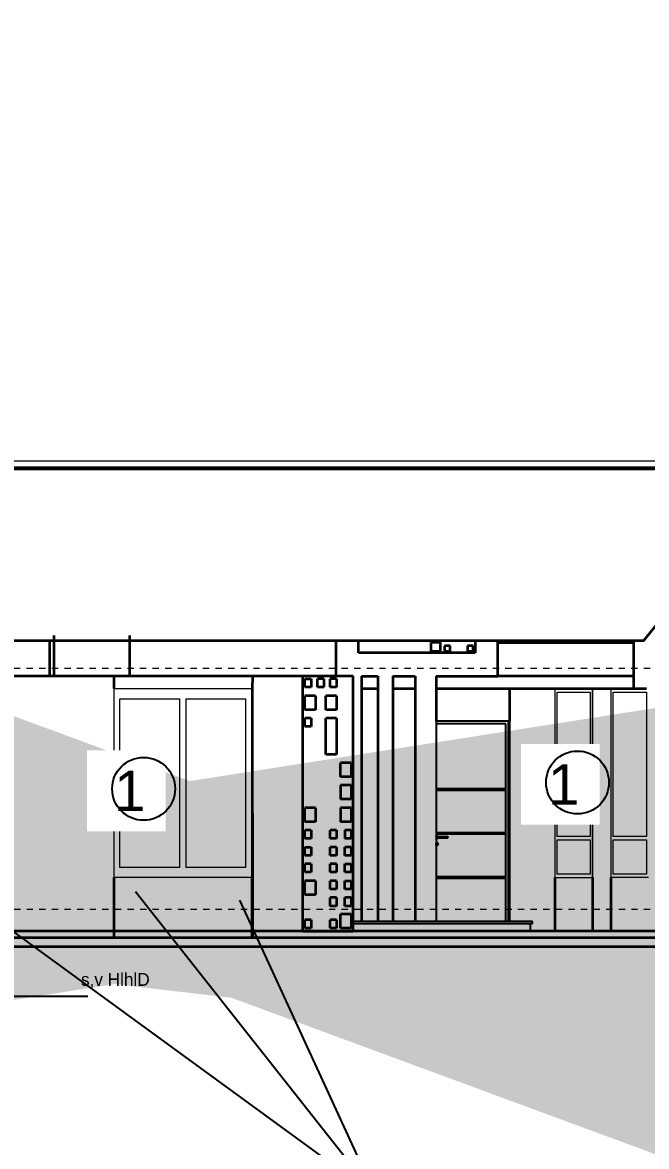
# Model space of a CAD drawing. Header units: metres. Extents: x -434 to 683, y -422 to -228.
# Drawn here: x -413.93 to -404.03, y -290.94 to -273.09 of the extents above; entities that cross this region are included whole.
import ezdxf
from ezdxf.xclip import XClip

# ---------------------------------------------------------------- set-up
doc = ezdxf.new("R2010")
doc.units = ezdxf.units.M
doc.header["$MEASUREMENT"] = 0
doc.header["$XCLIPFRAME"] = 2
for name, pattern in [('DASHDOT', [1, 0.5, -0.25, 0, -0.25]), ('DD', [0.2, 0.1, -0.1]), ('DOT', [0.25, 0, -0.25]), ('OVERHEAD 3', [0.0016, 0.001, -0.0006000000000000001])]:
    doc.linetypes.add(name, pattern=pattern)
for name, color, linetype, lineweight in [('A-TXT', 3, 'Continuous', 13), ('frame', 12, 'Continuous', 9), ('HACH', 8, 'Continuous', 5), ('S-STRS-MBND', 31, 'OVERHEAD 3', 5), ('walls', 7, 'Continuous', 35), ('Windows', 5, 'Continuous', 15)]:
    doc.layers.add(name, color=color, linetype=linetype, lineweight=lineweight)
for name, color, linetype in [('Boundry Wall', 14, 'Continuous'), ('door1', 20, 'Continuous'), ('LAWN', 82, 'Continuous'), ('LOGO', 7, 'Continuous'), ('Section Line', 4, 'Continuous'), ('Stairs', 3, 'Continuous'), ('TEXT', 4, 'Continuous'), ('Viod', 10, 'Continuous'), ('WALL', 7, 'Continuous')]:
    doc.layers.add(name, color=color, linetype=linetype)
doc.styles.add('arabic', font='xarb.shx')
doc.styles.add('style2', font='sosa.shx')
doc.styles.add('Swis721LtBt', font='swissl.ttf')
doc.dimstyles.new('DIM-IN', dxfattribs={"dimscale": 100, "dimtxt": 1.5, "dimasz": 0.5, "dimexe": 1, "dimexo": 1, "dimgap": 0.5, "dimtad": 1, "dimdec": 0, "dimzin": 0, "dimdsep": 46, "dimtxsty": 'style2', "dimblk1": 'ARCHTICK', "dimblk2": 'ARCHTICK', "dimsah": 1, "dimcen": 0.5, "dimdle": 1, "dimclrd": 62, "dimclre": 62, "dimclrt": 256, "dimadec": 0, "dimazin": 0, "dimtfac": 1, "dimtdec": 0, "dimtix": 1, "dimtofl": 0, "dimtmove": 2, "dimatfit": 3, "dimldrblk": 'ARCHTICK', "dimfxl": 1, "dimtolj": 1, "dimtzin": 0, "dimarcsym": 0})

# ---------------------------------------------------------------- blocks, each defined once
blk = doc.blocks.new('sd12')
at = {"layer": 'Section Line', "linetype": 'DASHDOT', "ltscale": 0.5, "const_width": 0.02304000000000001}
blk.add_lwpolyline([(-15.99011150796955, 0), (15.48351454972129, 0)], dxfattribs=at)
blk = doc.blocks.new('dsdfs')
at = {"layer": 'Boundry Wall'}
for p, q in [((48830.22561268832, 4999.168103490928), (48852.56661515136, 5003.297193135951)), ((48830.07511767451, 4998.936901627539), (48852.60296377941, 5003.100523928298))]:
    blk.add_line(p, q, dxfattribs=at)
at = {"layer": 'Viod', "linetype": 'DD'}
blk.add_lwpolyline([(48855.85994466494, 5016.112076140515), (48855.85995024545, 5016.112076138307), (48856.13782154249, 5010.233940467197), (48857.14170067215, 5005.995250047805), (48843.55296377962, 5003.459487713507), (48843.55296377961, 5008.712076138315), (48839.55296377961, 5008.71207613831), (48839.55296377961, 5004.512076138316), (48834.15296377962, 5004.512076138315), (48834.15296377962, 5005.712076138314), (48830.45624525999, 5005.712076138314), (48830.45624525999, 5016.110591366582), (48837.65296377943, 5016.11356091005), (48837.65296377943, 5013.912076138959), (48840.85296377943, 5013.912076138959), (48840.84982607139, 5016.115044872106), (48855.85585741005, 5016.109107404583)], dxfattribs=at)
at = {"layer": 'Section Line'}
blk.add_blockref('sd12', (48843.28671476289, 5011.102685829657), dxfattribs=at)
blk = doc.blocks.new('A$C7E5B4212')
at = {"layer": 'LOGO', "const_width": 0.05}
blk.add_lwpolyline([(0.8318951158554455, 0.8318949794874015), (41.13198511585972, 0.8318949794874015), (41.13198511585972, 29.38189497949031), (0.8318951158554455, 29.38189497949031)], close=True, dxfattribs=at)
blk = doc.blocks.new('vbnvbnvb')
at = {"layer": 'LOGO', "color": 240, "lineweight": -2}
blk.add_line((47.14227684537161, 28.0373975276342), (-5.1523870630283, 28.0373975276342), dxfattribs=at)
at = {"layer": 'LOGO', "xscale": 1.291447376312877, "yscale": 1.291447376312877, "zscale": 1.291447376312877}
blk.add_blockref('A$C7E5B4212', (-6.098074377769251, -10.02833061752159), dxfattribs=at)
blk = doc.blocks.new('_ArchTick')
at = {"color": 0, "linetype": 'ByBlock', "const_width": 0.15}
blk.add_lwpolyline([(-0.5, -0.5), (0.5, 0.5)], dxfattribs=at)

msp = doc.modelspace()

# ---------------------------------------------------------------- linework, layer by layer
at = {"layer": 'door1'}
for p, q in [((-406.2173800327895, -284.1872449925451, 1.79754612975181e-09), (-407.3647859830484, -284.1872449925451, 1.79754612975181e-09)), ((-407.3647859830484, -284.1872449925451, 1.79754612975181e-09), (-407.3647859830484, -284.2296948998934, 1.79754612975181e-09)), ((-406.2173800327895, -284.2226199153357, 1.79754612975181e-09), (-406.2173800327895, -284.1872449925451, 1.79754612975181e-09)), ((-406.1977050063832, -284.1872449925451, 1.79754612975181e-09), (-406.2173800327895, -284.1872449925451, 1.79754612975181e-09)), ((-406.1977050063832, -284.2226199153357, 1.79754612975181e-09), (-406.1977050063832, -284.1872449925451, 1.79754612975181e-09)), ((-406.2577592129504, -284.2296948998934, 1.79754612975181e-09), (-407.3647859830484, -284.2296948998934, 1.79754612975181e-09)), ((-407.3647859830484, -284.2296948998934, 1.79754612975181e-09), (-407.3647859830484, -285.2563309787446)), ((-406.2577592129504, -285.2563309787446), (-406.2577592129504, -284.2296948998934, 1.79754612975181e-09)), ((-406.2173800327895, -285.2563309787446), (-406.2173800327895, -284.2226199153357, 1.79754612975181e-09)), ((-406.1977050063832, -284.2226199153357, 1.79754612975181e-09), (-406.2173800327895, -284.2226199153357, 1.79754612975181e-09)), ((-406.1977050063832, -285.2563309787446), (-406.1977050063832, -284.2226199153357, 1.79754612975181e-09)), ((-407.3647859830484, -285.2563309787446), (-406.2577592129504, -285.2563309787446)), ((-407.3647859830484, -285.2563309787446), (-407.3647859830484, -285.2846309169771)), ((-406.2577592129504, -285.2846309169771), (-407.3647859830484, -285.2846309169771)), ((-407.3647859830484, -285.2846309169771), (-407.3647859830484, -285.9532169577168)), ((-406.2577592129504, -285.2846309169771), (-406.2577592129504, -285.2563309787446)), ((-406.2577592129504, -285.9532169577168), (-406.2577592129504, -285.2846309169771)), ((-406.2173800327895, -285.2563309787446), (-406.1977050063832, -285.2563309787446)), ((-406.2173800327895, -285.2846309169771), (-406.2173800327895, -285.2563309787446)), ((-406.1977050063832, -285.2846309169771), (-406.2173800327895, -285.2846309169771)), ((-406.2173800327895, -285.9532169577168), (-406.2173800327895, -285.2846309169771)), ((-406.1977050063832, -285.2846309169771), (-406.1977050063832, -285.2563309787446)), ((-406.1977050063832, -285.9532169577168), (-406.1977050063832, -285.2846309169771)), ((-407.3647859830484, -285.9532169577168), (-406.2577592129504, -285.9532169577168)), ((-407.3647859830484, -285.9532169577168), (-407.3647859830484, -285.9815168959489)), ((-406.2577592129504, -285.9815168959489), (-407.3647859830484, -285.9815168959489)), ((-407.3647859830484, -285.9815168959489), (-407.3647859830484, -285.9938757764197)), ((-407.3611055922028, -285.9948379770643), (-407.3647859830484, -285.9938757764197)), ((-407.3647859830484, -285.9938757764197), (-407.3647859830484, -286.0135656431752)), ((-407.3611055922028, -285.9948379770643), (-407.3584943231666, -285.9948379770643)), ((-407.3584943231666, -285.9948379770643), (-407.3528293582775, -285.9974154197679)), ((-407.3528293582775, -285.9974154197679), (-407.3477091688277, -286.0009135184881)), ((-407.3477091688277, -286.0009135184881), (-407.3432893291819, -286.0052259852663)), ((-407.3432893291819, -286.0052259852663), (-407.3397041339321, -286.0102217879815)), ((-406.2577592129504, -285.9815168959489), (-406.2577592129504, -285.9532169577168)), ((-406.2577592129504, -286.6501029366885), (-406.2577592129504, -285.9815168959489)), ((-406.2173800327895, -285.9532169577168), (-406.1977050063832, -285.9532169577168)), ((-406.2173800327895, -285.9815168959489), (-406.2173800327895, -285.9532169577168)), ((-406.1977050063832, -285.9815168959489), (-406.2173800327895, -285.9815168959489)), ((-406.2173800327895, -286.6501029366885), (-406.2173800327895, -285.9815168959489)), ((-406.1977050063832, -285.9815168959489), (-406.1977050063832, -285.9532169577168)), ((-406.1977050063832, -286.6501029366885), (-406.1977050063832, -285.9815168959489)), ((-407.3647859830484, -286.0135656431752), (-407.3633335242829, -286.0154613795734)), ((-407.3633335242829, -286.0154613795734), (-407.3647859830484, -286.0171308758003)), ((-407.3647859830484, -286.0171308758003), (-407.363359308399, -286.0186201874657)), ((-407.3647859830484, -286.0171308758003), (-407.3644611572257, -286.0206406277329)), ((-407.363359308399, -286.0368110371163), (-407.3647859830484, -286.040630683923)), ((-407.3647859830484, -286.040630683923), (-407.3620009458035, -286.0385551175031)), ((-407.3633335242829, -286.0399698450086), (-407.3647859830484, -286.040630683923)), ((-407.3647859830484, -286.040630683923), (-407.3647859830484, -286.0615554481623)), ((-407.3647859830484, -286.0615554481623), (-407.3611055922028, -286.0605932475177)), ((-407.3647859830484, -286.0615554481623), (-407.3611984634457, -286.1173357236547)), ((-407.3629099328899, -286.1170192771459), (-407.3647859830484, -286.114812802149)), ((-407.3647859830484, -286.1586912241272), (-407.36322969016, -286.1558838415834)), ((-407.3647859830484, -286.1586912241272), (-407.3639891314923, -286.1576765518015)), ((-407.3647859830484, -286.1586912241272), (-407.3645319364031, -286.1725414790175)), ((-407.3645319364031, -286.1725414790175), (-407.3647859830484, -286.6501029366885)), ((-407.3645319364031, -286.1036292637772), (-407.3584943231666, -286.1052077361704)), ((-407.3584943231666, -286.1709630066238), (-407.3645319364031, -286.1725414790175)), ((-407.3644611572257, -286.0206406277329), (-407.363359308399, -286.0186201874657)), ((-407.3644611572257, -286.0206406277329), (-407.3627525999767, -286.0231523977003)), ((-407.3644611572257, -286.0347905968491), (-407.3629626128385, -286.0327182598093)), ((-407.363359308399, -286.0368110371163), (-407.3644611572257, -286.0347905968491)), ((-407.3639891314923, -286.1576765518015), (-407.36322969016, -286.1558838415834)), ((-407.363359308399, -286.0186201874657), (-407.3620009458035, -286.0168761070794)), ((-407.363359308399, -286.0186201874657), (-407.3616815290324, -286.0193931231141)), ((-407.363359308399, -286.0368110371163), (-407.3606385312768, -286.0348253017345)), ((-407.3620009458035, -286.0385551175031), (-407.363359308399, -286.0368110371163)), ((-407.3633335242829, -286.0154613795734), (-407.3604273425989, -286.0154613795734)), ((-407.3620009458035, -286.0385551175031), (-407.3633335242829, -286.0399698450086)), ((-407.36322969016, -286.1558838415834), (-407.3629718068368, -286.1539604157032)), ((-407.3611984634457, -286.1173357236547), (-407.3629718068368, -286.1355718161593)), ((-407.3629718068368, -286.1355718161593), (-407.3595166861686, -286.1317212953307)), ((-407.3629718068368, -286.1539604157032), (-407.3629718068368, -286.1355718161593)), ((-407.3620867242561, -286.0301727286422), (-407.3629626128385, -286.0327182598093)), ((-407.3611984634457, -286.1173357236547), (-407.3629099328899, -286.1170192771459)), ((-407.3621017792833, -286.0250206287391), (-407.3627525999767, -286.0231523977003)), ((-407.3621017792833, -286.0250206287391), (-407.3620867242561, -286.0301727286422)), ((-407.3620867242561, -286.0301727286422), (-407.3618366488421, -286.0289434946407)), ((-407.3606385312768, -286.0348253017345), (-407.3620549589849, -286.0364024595427)), ((-407.3620009458035, -286.0168761070794), (-407.3604273425989, -286.0154613795734)), ((-407.3620009458035, -286.0168761070794), (-407.3594752736602, -286.0186201874657)), ((-407.3604273425989, -286.0399698450086), (-407.3620009458035, -286.0385551175031)), ((-407.3616815290324, -286.0193931231141), (-407.3606545332303, -286.0206406277329)), ((-407.3585471923096, -286.1217515512952), (-407.3611984634457, -286.1173357236547)), ((-407.3584943231666, -286.0605932475177), (-407.3611055922028, -286.0605932475177)), ((-407.3595243117655, -286.0330321196101), (-407.3606385312768, -286.0348253017345)), ((-407.3604273425989, -286.0154613795734), (-407.3586863119216, -286.0144189907281)), ((-407.3586863119216, -286.0410122338538), (-407.3604273425989, -286.0399698450086)), ((-407.3595166861686, -286.1317212953307), (-407.3581784395905, -286.1275412877725)), ((-407.3594754552199, -286.0301727286422), (-407.3583277062065, -286.0290205304317)), ((-407.3594752736602, -286.0186201874657), (-407.3580253219187, -286.0206406277329)), ((-407.3580253219187, -286.0347905968491), (-407.3594752736602, -286.0368110371163)), ((-407.3592976635663, -286.0228760378258), (-407.3586094705973, -286.0248515488669)), ((-407.3589886050908, -286.1244678821198), (-407.3585471923096, -286.1217515512952)), ((-407.3581784395905, -286.1275412877725), (-407.3589886050908, -286.1244678821198)), ((-407.3580894670284, -286.1256668377781), (-407.3589886050908, -286.1244678821198)), ((-407.3586863119216, -286.0144189907281), (-407.3568307541085, -286.0137806130004)), ((-407.3568307541085, -286.0416506115815), (-407.3586863119216, -286.0410122338538)), ((-407.3528293582775, -286.0580158048145), (-407.3584943231666, -286.0605932475177)), ((-407.3584943231666, -286.1052077361704), (-407.3528293582775, -286.107785178874)), ((-407.3528293582775, -286.1683855639207), (-407.3584943231666, -286.1709630066238)), ((-407.3582990574981, -286.027715612291), (-407.3583277062065, -286.0290205304317)), ((-407.3581784395905, -286.1275412877725), (-407.3580894670284, -286.1256668377781)), ((-407.3569569794171, -286.0325551867562), (-407.3580253219187, -286.0347905968491)), ((-407.3569569794171, -286.0228760378258), (-407.3563027072022, -286.0252584959397)), ((-407.3568307541085, -286.0137806130004), (-407.3549170493446, -286.0135656431752)), ((-407.3549170493446, -286.0418655814073), (-407.3568307541085, -286.0416506115815)), ((-407.3560823850047, -286.027715612291), (-407.3563027072022, -286.0301727286422)), ((-407.3549170493446, -286.0135656431752), (-407.3530033445803, -286.0137806130004)), ((-407.3530033445803, -286.0416506115815), (-407.3549170493446, -286.0418655814073)), ((-407.3530033445803, -286.0137806130004), (-407.3511477867672, -286.0144189907281)), ((-407.3511477867672, -286.0410122338538), (-407.3530033445803, -286.0416506115815)), ((-407.3477091688277, -286.0545177060939), (-407.3528293582775, -286.0580158048145)), ((-407.3477091688277, -286.1112832775947), (-407.3528293582775, -286.107785178874)), ((-407.3528293582775, -286.1683855639207), (-407.3477091688277, -286.1648874652)), ((-407.3511477867672, -286.0144189907281), (-407.3494067560899, -286.0154613795734)), ((-407.3494067560899, -286.0399698450086), (-407.3511477867672, -286.0410122338538)), ((-407.3494067560899, -286.0154613795734), (-407.3478331528853, -286.0168761070794)), ((-407.3478331528853, -286.0385551175031), (-407.3494067560899, -286.0399698450086)), ((-407.3478331528853, -286.0168761070794), (-407.3464747902893, -286.0186201874657)), ((-407.3478331528853, -286.0385551175031), (-407.3464747902893, -286.0368110371163)), ((-407.3432893291819, -286.0502052393157), (-407.3477091688277, -286.0545177060939)), ((-407.3477091688277, -286.1112832775947), (-407.3432893291819, -286.1155957443724)), ((-407.3432893291819, -286.1605749984218), (-407.3477091688277, -286.1648874652)), ((-407.3464747902893, -286.0186201874657), (-407.3367530266995, -286.0168761070794)), ((-407.3464747902893, -286.0186201874657), (-407.3453729414636, -286.0206406277329)), ((-407.3453729414636, -286.0347905968491), (-407.3464747902893, -286.0368110371163)), ((-407.3464747902893, -286.0368110371163), (-407.3362740661968, -286.0368110371163)), ((-407.3445610855259, -286.0325551867562), (-407.3453729414636, -286.0347905968491)), ((-407.3445610855259, -286.0228760378258), (-407.3440638903083, -286.0252584959397)), ((-407.3438964628357, -286.027715612291), (-407.3440638903083, -286.0301727286422)), ((-407.3397041339321, -286.0452094366009), (-407.3432893291819, -286.0502052393157)), ((-407.3432893291819, -286.1155957443724), (-407.3397041339321, -286.1205915470877)), ((-407.3432893291819, -286.1605749984218), (-407.3397041339321, -286.155579195707)), ((-407.3397041339321, -286.0102217879815), (-407.3372000393114, -286.0154613795734)), ((-407.337062517421, -286.0396820928867), (-407.3397041339321, -286.0452094366009)), ((-407.337062517421, -286.1261188908019), (-407.3397041339321, -286.1205915470877)), ((-407.337062517421, -286.1500518519928), (-407.3397041339321, -286.155579195707)), ((-407.337062517421, -286.1261188908019), (-407.3354447438304, -286.1320098299733)), ((-407.3354447438304, -286.1441609128209), (-407.337062517421, -286.1500518519928)), ((-407.3367530266995, -286.0168761070794), (-407.1816148205911, -286.0135656431752)), ((-407.3367530266995, -286.0168761070794), (-407.3357192115617, -286.0206406277329)), ((-407.3354447438304, -286.0337911537148), (-407.3362740661968, -286.0368110371163)), ((-407.3362740661968, -286.0368110371163), (-407.1833556666155, -286.0399698450086)), ((-407.3354447438304, -286.1320098299733), (-407.3348999683916, -286.1380853713971)), ((-407.3354447438304, -286.1441609128209), (-407.3348999683916, -286.1380853713971)), ((-407.3353339184081, -286.0228760378258), (-407.3351202905891, -286.0252584959402)), ((-407.3348999683916, -286.027715612291), (-407.3351202905891, -286.0301727286422)), ((-407.1850965126395, -286.027715612291), (-407.1850436179137, -286.0301727286422)), ((-407.184138278344, -286.0252584959402), (-407.1839972161009, -286.0231189408686)), ((-407.1837536028523, -286.0344354963567), (-407.1839693458827, -286.0325551867562)), ((-407.1838528091006, -286.0385551175031), (-407.1833556666155, -286.0399698450086)), ((-407.1834229715668, -286.0363545287227), (-407.1837536028523, -286.0344354963567)), ((-407.1836924223661, -286.0206406277329), (-407.1834229715668, -286.0190766958593)), ((-407.1834229715668, -286.0190766958593), (-407.1830153683098, -286.0174201525973)), ((-407.1833556666155, -286.0399698450086), (-407.1816148205911, -286.0418655814073)), ((-407.1793768320821, -286.0168761070794), (-407.1798739745672, -286.0154613795734)), ((-407.1789476897451, -286.0368110371163), (-407.1798739745672, -286.0399698450086)), ((-407.1798739745672, -286.0399698450086), (-407.1793768320821, -286.0385551175031)), ((-407.1789476897451, -286.0186201874657), (-407.1793768320821, -286.0168761070794)), ((-407.1793768320821, -286.0385551175031), (-407.1789476897451, -286.0368110371163)), ((-407.1789476897451, -286.0186201874657), (-407.1780258104744, -286.0209957282253)), ((-407.1789476897451, -286.0368110371163), (-407.1785995868294, -286.0347905968491)), ((-407.1777821972258, -286.0323122837134), (-407.1785995868294, -286.0347905968491)), ((-407.1780258104744, -286.0209957282253), (-407.1777821972258, -286.0231189408686)), ((-407.1777821972258, -286.0231189408686), (-407.1776330040792, -286.0253818210466)), ((-407.1776330040792, -286.0300494035354), (-407.1777821972258, -286.0323122837134)), ((-407.1776330040792, -286.0253818210466), (-407.1775827641926, -286.027715612291)), ((-407.1775827641926, -286.027715612291), (-407.1776330040792, -286.0300494035354)), ((-407.3647859830484, -286.6501029366885), (-406.2577592129504, -286.6501029366885)), ((-407.3647859830484, -286.6501029366885), (-407.3647859830484, -286.6784028749211)), ((-407.3647859830484, -286.6784028749211), (-406.2577592129504, -286.6784028749211)), ((-407.3647859830484, -286.6784028749211), (-407.3647859830484, -287.3682138693354)), ((-406.2577592129504, -286.6784028749211), (-406.2577592129504, -286.6501029366885)), ((-406.2577592129504, -287.3682138693349), (-406.2577592129504, -286.6784028749211)), ((-406.2173800327895, -286.6501029366885), (-406.1977050063832, -286.6501029366885)), ((-406.2173800327895, -286.6784028749211), (-406.2173800327895, -286.6501029366885)), ((-406.2173800327895, -286.6784028749211), (-406.1977050063832, -286.6784028749211)), ((-406.2173800327895, -287.3682138693349), (-406.2173800327895, -286.6784028749211)), ((-406.1977050063832, -286.6784028749211), (-406.1977050063832, -286.6501029366885)), ((-406.1977050063828, -287.3682138693349), (-406.1977050063832, -286.6784028749211)), ((-407.3647859830484, -287.361138884777), (-406.2577592129504, -287.361138884777)), ((-406.2173800327895, -287.361138884777), (-406.1977050063832, -287.361138884777))]:
    msp.add_line(p, q, dxfattribs=at)
at = {"layer": 'HACH', "linetype": 'DOT', "ltscale": 0.2}
for p, q in [((-394.7675943903809, -283.3488332944672, 1.797546129752227e-09), (-416.3190280888037, -283.3488332944672, 1.797546129752227e-09)), ((-417.2662675820969, -287.1688332423479, 1.797546129752227e-09), (-393.886603372241, -287.1688332423479, 1.797546129752227e-09)), ((-417.2662675820969, -287.5181424747612), (-393.886603372241, -287.5181424747612))]:
    msp.add_line(p, q, dxfattribs=at)
at = {"layer": 'LAWN', "elevation": -1.280286250483356e-08}
msp.add_lwpolyline([(-416.1024788700737, -287.3667795380426), (-415.1113321137854, -288.5551901306675), (-412.893068946892, -288.5551901306675)], dxfattribs=at)
at = {"layer": 'S-STRS-MBND', "linetype": 'Continuous', "lineweight": 35, "elevation": 1.797546129752227e-09}
for points in [[(-392.0945397608879, -282.9109729598923), (-403.2824225588096, -282.9109729598923), (-403.678789837726, -283.4064320585379), (-403.678789837726, -282.4155138612467), (-404.0751571166423, -282.9109729598923), (-416.9438317435182, -282.9109729598923)], [(-404.0751571166423, -282.9109729598923), (-416.9438317435182, -282.9109729598923)]]:
    msp.add_lwpolyline(points, dxfattribs=at)
at = {"layer": 'Stairs'}
for p, q in [((-405.8380902029738, -287.3682138693349), (-408.6830015752961, -287.3682138693351)), ((-408.6830015752965, -287.3981995904199), (-405.8380902029738, -287.3981995904199)), ((-405.8680759240586, -287.518142474761), (-405.8680759240586, -287.3981995904199)), ((-405.8380902029738, -287.3981995904199), (-405.8380902029738, -287.3682138693351))]:
    msp.add_line(p, q, dxfattribs=at)
at = {"layer": 'walls'}
for p, q in [((-413.506642661804, -282.9109729598923, 1.797546129751938e-09), (-413.506642661804, -283.4689284873685, 1.79754612975181e-09)), ((-413.4288188121226, -283.4689284873685, 1.79754612975181e-09), (-413.4288188121226, -282.8232223438926, 1.797546129752644e-09)), ((-412.2293899687141, -283.4689284873685, 1.79754612975181e-09), (-412.2293899687141, -282.8232223438926, 1.797546129752644e-09)), ((-408.9571615923049, -282.9109729598923, 1.797546129751938e-09), (-408.9571615923049, -283.4689284873685, 1.79754612975181e-09)), ((-408.5989022578336, -283.0997311493596, 1.797546129752227e-09), (-408.5989022578336, -282.9109729598923, 1.797546129752256e-09)), ((-407.2955776533321, -282.9339457015634, 1.797546129752227e-09), (-407.4481543328938, -282.9339457015634, 1.797546129752227e-09)), ((-407.4481543328938, -282.9339457015634, 1.797546129752227e-09), (-407.4481543328938, -283.0721002413937, 1.797546129752227e-09)), ((-407.2955776533321, -283.0721002413937, 1.797546129752227e-09), (-407.2955776533321, -282.9339457015634, 1.797546129752227e-09)), ((-406.7463016069113, -282.9109729598923, 1.797546129752256e-09), (-406.7463016069113, -283.0997311493601, 1.797546129752227e-09)), ((-406.3880422724413, -282.9435555187077, 1.797546129752227e-09), (-406.3880422724413, -282.9109729598923, 1.797546129752231e-09)), ((-406.3880422724413, -283.4689284873685, 1.79754612975181e-09), (-406.3880422724413, -282.9435555187077, 1.797546129752227e-09)), ((-404.2327471669245, -282.9435555187077, 1.797546129752227e-09), (-406.3880422724413, -282.9435555187077, 1.797546129752227e-09)), ((-404.2327471669245, -282.9109729598923, 1.797546129752232e-09), (-404.2327471669245, -282.9435555187077, 1.797546129752227e-09)), ((-404.2327471669245, -282.9435555187077, 1.797546129752227e-09), (-404.2327471669245, -283.4689284873731, 1.79754612975181e-09)), ((-406.7463016069113, -283.0997311493601, 1.797546129752227e-09), (-408.5989022578336, -283.0997311493596, 1.797546129752227e-09)), ((-407.4481543328938, -283.0721002413937, 1.797546129752227e-09), (-407.2955776533321, -283.0721002413937, 1.797546129752227e-09)), ((-407.1430009737709, -282.9892075174956, 1.797546129752227e-09), (-407.2345469815076, -282.9892075174956, 1.797546129752227e-09)), ((-407.2345469815076, -282.9892075174956, 1.797546129752227e-09), (-407.2345469815076, -283.0721002413937, 1.797546129752227e-09)), ((-407.2345469815076, -283.0721002413937, 1.797546129752227e-09), (-407.1430009737709, -283.0721002413937, 1.797546129752227e-09)), ((-407.1430009737709, -283.0721002413937, 1.797546129752227e-09), (-407.1430009737709, -282.9892075174956, 1.797546129752227e-09)), ((-406.8683629505603, -282.9892075174956, 1.797546129752227e-09), (-406.8683629505603, -283.0721002413937, 1.797546129752227e-09)), ((-406.7768169428235, -282.9892075174956, 1.797546129752227e-09), (-406.8683629505603, -282.9892075174956, 1.797546129752227e-09)), ((-406.8683629505603, -283.0721002413937, 1.797546129752227e-09), (-406.7768169428235, -283.0721002413942, 1.797546129752227e-09)), ((-406.7768169428235, -283.0721002413942, 1.797546129752227e-09), (-406.7768169428235, -282.9892075174956, 1.797546129752227e-09)), ((-413.506642661804, -283.4689284873685, 1.79754612975181e-09), (-414.0843773509936, -283.4689284873731, 1.79754612975181e-09)), ((-413.4288188121226, -283.4689284873685, 1.79754612975181e-09), (-413.506642661804, -283.4689284873685, 1.79754612975181e-09)), ((-412.4830678400748, -283.4689284873731, 1.79754612975181e-09), (-413.4288188121226, -283.4689284873685, 1.79754612975181e-09)), ((-412.2293899687141, -283.4689284873685, 1.79754612975181e-09), (-412.4830678400748, -283.4689284873731, 1.79754612975181e-09)), ((-412.4830678400748, -283.4689284873731, 1.79754612975181e-09), (-412.4830678400748, -283.668833294607, 1.79754612975181e-09)), ((-410.2853544994476, -283.4689284873735, 1.79754612975181e-09), (-412.2293899687141, -283.4689284873685, 1.79754612975181e-09)), ((-410.2853544994476, -283.4689284873735, 1.79754612975181e-09), (-410.2836934123305, -283.4689284873735, 1.79754612975181e-09)), ((-410.2836934123305, -283.4689284873735, 1.79754612975181e-09), (-410.2853544994476, -283.668833294607, 1.79754612975181e-09)), ((-409.4833474938135, -283.4689284873731, 1.79754612975181e-09), (-410.2836934123305, -283.4689284873735, 1.79754612975181e-09)), ((-409.4833474938131, -287.518142474761), (-409.4833474938135, -283.4689284873731, 1.79754612975181e-09)), ((-408.9571615923049, -283.4689284873685, 1.79754612975181e-09), (-409.4833474938135, -283.4689284873731, 1.79754612975181e-09)), ((-408.683001575297, -283.4689284873731, 1.79754612975181e-09), (-408.9571615923049, -283.4689284873685, 1.79754612975181e-09)), ((-408.6830015752965, -287.5181424747612), (-408.683001575297, -283.4689284873731, 1.79754612975181e-09)), ((-408.5521668632517, -283.4689284873731, 1.79754612975181e-09), (-408.2912107636406, -283.4689284873731, 1.79754612975181e-09)), ((-408.5521668632517, -283.4689284873731, 1.79754612975181e-09), (-408.5521668632517, -283.668833294607, 1.79754612975181e-09)), ((-408.2912107636406, -283.4689284873731, 1.79754612975181e-09), (-408.2912107636406, -283.668833294607, 1.79754612975181e-09)), ((-408.0552693143098, -283.4689284873731, 1.79754612975181e-09), (-407.7002031152878, -283.4689284873731, 1.79754612975181e-09)), ((-408.0552693143098, -283.4689284873731, 1.79754612975181e-09), (-408.0552693143098, -283.668833294607, 1.79754612975181e-09)), ((-407.7002031152878, -283.4689284873731, 1.79754612975181e-09), (-407.7002031152878, -283.668833294607, 1.79754612975181e-09)), ((-407.3647859830484, -283.4689284873731, 1.79754612975181e-09), (-406.3880422724413, -283.4689284873685, 1.79754612975181e-09)), ((-407.3647859830484, -283.4689284873731, 1.79754612975181e-09), (-407.3647859830484, -283.6688332946075, 1.79754612975181e-09)), ((-404.2327471669245, -283.4689284873731, 1.79754612975181e-09), (-406.3880422724413, -283.4689284873685, 1.79754612975181e-09)), ((-404.2327471669245, -283.4689284873731, 1.79754612975181e-09), (-404.2327471669245, -283.6688332946079, 1.79754612975181e-09)), ((-410.2886732056999, -283.668833294607, 1.79754612975181e-09), (-410.2866153101285, -283.668833294607, 1.79754612975181e-09)), ((-410.2886732056999, -283.668833294607, 1.79754612975181e-09), (-410.2853544994476, -283.668833294607, 1.79754612975181e-09)), ((-410.2853544994476, -283.668833294607, 1.79754612975181e-09), (-410.2866153101285, -283.668833294607, 1.79754612975181e-09)), ((-410.2866153101285, -283.668833294607, 1.79754612975181e-09), (-410.2866153101285, -286.6688332423479, 1.79754612975181e-09)), ((-410.2853544994476, -283.668833294607, 1.79754612975181e-09), (-410.2836456021063, -287.6188332423945)), ((-409.4499997472088, -283.6473917611471, 1.79754612975181e-09), (-409.4499997472088, -283.5135443058167, 1.79754612975181e-09)), ((-409.4499997472088, -283.5135443058167, 1.79754612975181e-09), (-409.3515013620685, -283.5135443058167, 1.79754612975181e-09)), ((-409.3515013620685, -283.6473917611471, 1.79754612975181e-09), (-409.4499997472088, -283.6473917611471, 1.79754612975181e-09)), ((-409.3515013620685, -283.5135443058167, 1.79754612975181e-09), (-409.3499565073947, -283.5135443058167, 1.79754612975181e-09)), ((-409.3499565073947, -283.6473917611471, 1.79754612975181e-09), (-409.3515013620685, -283.6473917611471, 1.79754612975181e-09)), ((-409.3499565073947, -283.5135443058167, 1.79754612975181e-09), (-409.3499565073947, -283.6473917611471, 1.79754612975181e-09)), ((-409.2499132675797, -283.6473917611471, 1.79754612975181e-09), (-409.2499132675797, -283.5135443058167, 1.79754612975181e-09)), ((-409.1498700277656, -283.5135443058167, 1.79754612975181e-09), (-409.2499132675797, -283.5135443058167, 1.79754612975181e-09)), ((-409.1498700277656, -283.6473917611471, 1.79754612975181e-09), (-409.2499132675797, -283.6473917611471, 1.79754612975181e-09)), ((-409.1498700277656, -283.5135443058167, 1.79754612975181e-09), (-409.1498700277656, -283.6473917611471, 1.79754612975181e-09)), ((-409.0498267879506, -283.6473917611467, 1.79754612975181e-09), (-409.0498267879506, -283.5135443058167, 1.79754612975181e-09)), ((-408.949783548136, -283.5135443058163, 1.79754612975181e-09), (-409.0498267879506, -283.5135443058167, 1.79754612975181e-09)), ((-408.949783548136, -283.6473917611467, 1.79754612975181e-09), (-409.0498267879506, -283.6473917611467, 1.79754612975181e-09)), ((-408.949783548136, -283.5135443058163, 1.79754612975181e-09), (-408.949783548136, -283.6473917611467, 1.79754612975181e-09)), ((-408.5521668632517, -283.668833294607, 1.79754612975181e-09), (-408.2912107636406, -283.668833294607, 1.79754612975181e-09)), ((-408.5521668632517, -283.668833294607, 1.79754612975181e-09), (-408.5521668632517, -287.3682138693351)), ((-408.2912107636406, -283.668833294607, 1.79754612975181e-09), (-408.2912107636406, -287.3682138693351)), ((-408.0552693143098, -283.668833294607, 1.79754612975181e-09), (-407.7002031152878, -283.668833294607, 1.79754612975181e-09)), ((-408.0552693143098, -283.668833294607, 1.79754612975181e-09), (-408.0552693143098, -287.3682138693351)), ((-407.7002031152878, -283.668833294607, 1.79754612975181e-09), (-407.7002031152878, -287.3682138693351)), ((-407.3647859830484, -283.6688332946075, 1.79754612975181e-09), (-406.1977050063832, -283.668833294607, 1.79754612975181e-09)), ((-407.3647859830484, -283.6688332946075, 1.79754612975181e-09), (-407.3647859830484, -284.1872449925451, 1.79754612975181e-09)), ((-406.1977050063832, -283.668833294607, 1.79754612975181e-09), (-405.4784753995644, -283.668833294607, 1.79754612975181e-09)), ((-406.1977050063832, -284.1872449925451, 1.79754612975181e-09), (-406.1977050063832, -283.668833294607, 1.79754612975181e-09)), ((-405.4784753995644, -283.668833294607, 1.79754612975181e-09), (-404.8847581220783, -283.668833294607, 1.79754612975181e-09)), ((-404.8787609778573, -283.668833294607, 1.79754612975181e-09), (-404.5888990073321, -283.668833294607, 1.79754612975181e-09)), ((-404.5888990073321, -283.668833294607, 1.79754612975181e-09), (-404.2327471669245, -283.6688332946079, 1.79754612975181e-09)), ((-404.2327471669245, -283.6688332946079, 1.79754612975181e-09), (-404.0234991492406, -283.6688332946079, 1.79754612975181e-09)), ((-409.4499997472088, -284.0043183086947, 1.79754612975181e-09), (-409.4499997472088, -283.7812392164775, 1.79754612975181e-09)), ((-409.2832610141849, -283.7812392164775, 1.79754612975181e-09), (-409.4499997472088, -283.7812392164775, 1.79754612975181e-09)), ((-409.2832610141849, -283.7812392164775, 1.79754612975181e-09), (-409.2832610141849, -284.0043183086947, 1.79754612975181e-09)), ((-409.1165222811604, -284.0043183086947, 1.79754612975181e-09), (-409.1165222811604, -283.781239216477, 1.79754612975181e-09)), ((-408.949783548136, -283.781239216477, 1.79754612975181e-09), (-409.1165222811604, -283.781239216477, 1.79754612975181e-09)), ((-408.949783548136, -283.781239216477, 1.79754612975181e-09), (-408.949783548136, -284.0043183086947, 1.79754612975181e-09)), ((-409.2832610141849, -284.0043183086947, 1.79754612975181e-09), (-409.4499997472088, -284.0043183086947, 1.79754612975181e-09)), ((-408.949783548136, -284.0043183086947, 1.79754612975181e-09), (-409.1165222811604, -284.0043183086947, 1.79754612975181e-09)), ((-409.4499997472088, -284.2720132193555, 1.79754612975181e-09), (-409.4499997472088, -284.1381657640251, 1.79754612975181e-09)), ((-409.3499565073947, -284.1381657640251, 1.79754612975181e-09), (-409.4499997472088, -284.1381657640251, 1.79754612975181e-09)), ((-409.3499565073947, -284.1381657640251, 1.79754612975181e-09), (-409.3499565073947, -284.2720132193555, 1.79754612975181e-09)), ((-409.11652228116, -284.7122199097956), (-409.1165222811604, -284.1381657640251, 1.79754612975181e-09)), ((-408.949783548136, -284.1381657640251, 1.79754612975181e-09), (-409.1165222811604, -284.1381657640251, 1.79754612975181e-09)), ((-408.949783548136, -284.1381657640251, 1.79754612975181e-09), (-408.949783548136, -284.7122199097956)), ((-409.3499565073947, -284.2720132193555, 1.79754612975181e-09), (-409.4499997472088, -284.2720132193555, 1.79754612975181e-09)), ((-408.949783548136, -284.7122199097956), (-409.11652228116, -284.7122199097956)), ((-408.8830880549261, -285.0691464573432), (-408.8830880549261, -284.846067365126)), ((-408.7163493219022, -284.846067365126), (-408.8830880549261, -284.846067365126)), ((-408.7163493219022, -284.846067365126), (-408.7163493219022, -285.0691464573432)), ((-408.7163493219022, -285.0691464573432), (-408.8830880549261, -285.0691464573432)), ((-408.8830880549261, -285.2029939126736), (-408.8830880549261, -285.4260730048912)), ((-408.7163493219022, -285.2029939126736), (-408.8830880549261, -285.2029939126736)), ((-408.7163493219022, -285.2029939126736), (-408.7163493219022, -285.4260730048912)), ((-408.7163493219022, -285.4260730048912), (-408.8830880549261, -285.4260730048912)), ((-409.4499997472088, -285.7829995524393), (-409.4499997472088, -285.5599204602216)), ((-409.2832610141849, -285.5599204602216), (-409.4499997472088, -285.5599204602216)), ((-409.2832610141849, -285.5599204602216), (-409.2832610141839, -285.6714600063304)), ((-408.8830880549261, -285.5599204602216), (-408.8830880549261, -285.7829995524388)), ((-408.7163493219022, -285.5599204602216), (-408.8830880549261, -285.5599204602216)), ((-408.7163493219022, -285.5599204602216), (-408.7163493219022, -285.7829995524388)), ((-409.2832610141839, -285.7829995524388), (-409.4499997472088, -285.7829995524393)), ((-409.2847975665412, -285.6714600063304), (-409.2832610141839, -285.6714600063304)), ((-409.2832610141839, -285.6714600063304), (-409.2832610141839, -285.7829995524388)), ((-408.7163493219022, -285.7829995524388), (-408.8830880549261, -285.7829995524388)), ((-409.4499997472088, -286.0506944630996), (-409.4499997472088, -285.9168470077697)), ((-409.3499565073938, -285.9168470077692), (-409.4499997472088, -285.9168470077697)), ((-409.3499565073938, -285.9168470077692), (-409.3499565073938, -286.0506944630996)), ((-409.0498267879501, -286.0506944630996), (-409.0498267879501, -285.9168470077692)), ((-408.949783548136, -285.9168470077692), (-409.0498267879501, -285.9168470077692)), ((-408.9512785889059, -285.9837707354344), (-408.949783548136, -285.9837707354344)), ((-408.949783548136, -285.9168470077692), (-408.949783548136, -285.9837707354344)), ((-408.949783548136, -285.9837707354344), (-408.949783548136, -286.0506944630996)), ((-408.8163925617163, -285.9168470077692), (-408.8163925617163, -286.0506944630996)), ((-408.7163493219022, -285.9168470077692), (-408.8163925617163, -285.9168470077692)), ((-408.7163493219022, -285.9168470077692), (-408.7163493219022, -286.0506944630996)), ((-409.3499565073938, -286.0506944630996), (-409.4499997472088, -286.0506944630996)), ((-409.4499997472088, -286.3183893737604), (-409.4499997472088, -286.18454191843)), ((-409.4499997472088, -286.18454191843), (-409.351501362068, -286.18454191843)), ((-409.351501362068, -286.18454191843), (-409.3499565073938, -286.18454191843)), ((-409.3499565073938, -286.18454191843), (-409.3499565073938, -286.3183893737604)), ((-408.949783548136, -286.0506944630996), (-409.0498267879501, -286.0506944630996)), ((-409.0498267879501, -286.3183893737604), (-409.0498267879501, -286.18454191843)), ((-408.949783548136, -286.18454191843), (-409.0498267879501, -286.18454191843)), ((-408.949783548136, -286.18454191843), (-408.949783548136, -286.2514656460952)), ((-408.7163493219022, -286.0506944630996), (-408.8163925617163, -286.0506944630996)), ((-408.8163925617163, -286.3183893737604), (-408.8163925617163, -286.18454191843)), ((-408.7163493219022, -286.18454191843), (-408.8163925617163, -286.18454191843)), ((-408.7163493219022, -286.18454191843), (-408.7163493219022, -286.3183893737604)), ((-409.351501362068, -286.3183893737604), (-409.4499997472088, -286.3183893737604)), ((-409.3499565073938, -286.3183893737604), (-409.351501362068, -286.3183893737604)), ((-408.949783548136, -286.3183893737604), (-409.0498267879501, -286.3183893737604)), ((-408.9512785889059, -286.2514656460952), (-408.949783548136, -286.2514656460952)), ((-408.949783548136, -286.2514656460952), (-408.949783548136, -286.3183893737604)), ((-408.7163493219022, -286.3183893737604), (-408.8163925617163, -286.3183893737604)), ((-409.4499997472088, -286.5860842844212), (-409.4499997472088, -286.4522368290908)), ((-409.3499565073938, -286.4522368290908), (-409.4499997472088, -286.4522368290908)), ((-409.3499565073938, -286.4522368290908), (-409.3499565073938, -286.5860842844212)), ((-409.0498267879501, -286.5860842844212), (-409.0498267879501, -286.4522368290908)), ((-408.949783548136, -286.4522368290908), (-409.0498267879501, -286.4522368290908)), ((-408.9512785889059, -286.519160556756), (-408.949783548136, -286.519160556756)), ((-408.949783548136, -286.4522368290908), (-408.949783548136, -286.519160556756)), ((-408.949783548136, -286.519160556756), (-408.949783548136, -286.5860842844212)), ((-408.8163925617163, -286.5860842844212), (-408.8163925617163, -286.4522368290908)), ((-408.8163925617163, -286.4522368290908), (-408.7163493219012, -286.4522368290908)), ((-408.7163493219012, -286.4522368290908), (-408.7163493219012, -286.5860842844212)), ((-412.4830678400743, -286.6688332423479, 1.79754612975181e-09), (-412.4830678400739, -287.6188332423948)), ((-410.2866153101285, -286.6688332423479, 1.79754612975181e-09), (-410.2886732056999, -286.6688332423479, 1.79754612975181e-09)), ((-410.286615310128, -287.6188332423948), (-410.2866153101285, -286.6688332423479, 1.79754612975181e-09)), ((-409.3499565073938, -286.5860842844212), (-409.4499997472088, -286.5860842844212)), ((-409.4499997472084, -286.9430108319692), (-409.4499997472084, -286.7199317397516)), ((-409.2832610141839, -286.7199317397516), (-409.4499997472084, -286.7199317397516)), ((-409.2832610141839, -286.7199317397516), (-409.2832610141839, -286.9430108319692)), ((-408.949783548136, -286.5860842844212), (-409.0498267879501, -286.5860842844212)), ((-409.0498267879501, -286.853779195082), (-409.0498267879501, -286.7199317397516)), ((-408.9497835481355, -286.7199317397516), (-409.0498267879501, -286.7199317397516)), ((-408.9497835481355, -286.7199317397516), (-408.9497835481355, -286.7868554674168)), ((-408.7163493219012, -286.5860842844212), (-408.8163925617163, -286.5860842844212)), ((-408.8163925617163, -286.853779195082), (-408.8163925617163, -286.7199317397516)), ((-408.8163925617163, -286.7199317397516), (-408.7163493219012, -286.7199317397516)), ((-408.7163493219012, -286.7199317397516), (-408.7163493219012, -286.853779195082)), ((-405.4784753995644, -287.518142474761), (-405.4784753995644, -286.6688332423479, 1.79754612975181e-09)), ((-404.8787609778573, -287.518142474761), (-404.8787609778573, -286.6688332423479, 1.79754612975181e-09)), ((-404.5888990073321, -287.518142474761), (-404.5888990073321, -286.6688332423479, 1.79754612975181e-09)), ((-408.9497835481355, -286.853779195082), (-409.0498267879501, -286.853779195082)), ((-408.9512785889059, -286.7868554674168), (-408.9497835481355, -286.7868554674168)), ((-408.9497835481355, -286.7868554674168), (-408.9497835481355, -286.853779195082)), ((-408.7163493219012, -286.853779195082), (-408.8163925617163, -286.853779195082)), ((-409.2832610141839, -286.9430108319692), (-409.4499997472084, -286.9430108319692)), ((-409.0498267879501, -287.1214741057428), (-409.0498267879501, -286.9876266504124)), ((-408.9497835481355, -286.9876266504124), (-409.0498267879501, -286.9876266504124)), ((-408.9497835481355, -286.9876266504124), (-408.9497835481355, -287.1214741057428)), ((-408.8163925617163, -287.1214741057428), (-408.8163925617163, -286.9876266504124)), ((-408.7163493219012, -286.9876266504124), (-408.8163925617163, -286.9876266504124)), ((-408.7163493219012, -286.9876266504124), (-408.7163493219012, -287.1214741057428)), ((-408.9497835481355, -287.1214741057428), (-409.0498267879501, -287.1214741057428)), ((-408.8830880549257, -287.4735266563179), (-408.8830880549261, -287.2504475641002)), ((-408.7163493219012, -287.2504475641002), (-408.8830880549261, -287.2504475641002)), ((-408.7163493219012, -287.1214741057428), (-408.8163925617163, -287.1214741057428)), ((-408.7163493219012, -287.2504475641002), (-408.7163493219012, -287.4735266563174)), ((-409.4499997472084, -287.4735266563179), (-409.4499997472084, -287.3396792009875)), ((-409.3499565073938, -287.3396792009875), (-409.4499997472084, -287.3396792009875)), ((-409.3499565073938, -287.3396792009875), (-409.3499565073938, -287.4735266563179)), ((-409.0498267879501, -287.4735266563179), (-409.0498267879501, -287.3396792009875)), ((-408.9497835481355, -287.3396792009875), (-409.0498267879501, -287.3396792009875)), ((-408.9497835481355, -287.3396792009875), (-408.9497835481355, -287.4735266563179)), ((-395.0834254234095, -287.518142474761), (-416.0834254212963, -287.518142474761)), ((-410.2866153101285, -287.518142474761), (-412.4830678400743, -287.518142474761)), ((-410.2853544994476, -287.518142474761), (-410.2866153101285, -287.518142474761)), ((-410.2866153101285, -287.518142474761), (-410.2836934123305, -287.518142474761)), ((-409.4833474938131, -287.518142474761), (-410.2836934123305, -287.518142474761)), ((-409.4833474938131, -287.518142474761), (-409.1867095737288, -287.518142474761)), ((-409.3499565073938, -287.4735266563179), (-409.4499997472084, -287.4735266563179)), ((-409.1867095737288, -287.518142474761), (-408.9868047664939, -287.518142474761)), ((-408.9497835481355, -287.4735266563179), (-409.0498267879501, -287.4735266563179)), ((-409.033679152842, -287.518142474761), (-408.8868523628752, -287.518142474761)), ((-409.033679152842, -287.518142474761), (-408.8868523628752, -287.518142474761)), ((-408.9868047664939, -287.518142474761), (-408.6830015752965, -287.518142474761)), ((-408.8868523628761, -287.518142474761), (-408.6869475556404, -287.518142474761)), ((-408.7163493219012, -287.4735266563174), (-408.8830880549257, -287.4735266563179)), ((-419.7248662700634, -287.6188332423945, 1.797546129752227e-09), (-388.6889482128676, -287.6188332423945, 1.797546129752227e-09)), ((-388.688948212868, -287.7688332423946, 1.797546129752227e-09), (-419.7248662700634, -287.7688332423946, 1.797546129752227e-09))]:
    msp.add_line(p, q, dxfattribs=at)
at = {"layer": 'Windows'}
for p, q in [((-412.4830678400748, -283.668833294607, 1.79754612975181e-09), (-410.2886732056999, -283.668833294607, 1.79754612975181e-09)), ((-412.4830678400748, -283.668833294607, 1.79754612975181e-09), (-412.4830678400743, -286.6688332423479, 1.79754612975181e-09)), ((-410.2886732056999, -283.668833294607, 1.79754612975181e-09), (-410.2886732056999, -286.6688332423479, 1.79754612975181e-09)), ((-405.4784753995644, -286.6688332423479, 1.79754612975181e-09), (-405.4784753995644, -283.668833294607, 1.79754612975181e-09)), ((-404.8847581220783, -283.668833294607, 1.79754612975181e-09), (-404.8787609778573, -283.668833294607, 1.79754612975181e-09)), ((-404.8847581220783, -286.6688332423479, 1.79754612975181e-09), (-404.8847581220783, -283.668833294607, 1.79754612975181e-09)), ((-404.8787609778573, -286.6688332423479, 1.79754612975181e-09), (-404.8787609778573, -283.668833294607, 1.79754612975181e-09)), ((-404.5888990073321, -286.6688332423479, 1.79754612975181e-09), (-404.5888990073321, -283.668833294607, 1.79754612975181e-09)), ((-412.3893666874977, -286.5074760823701, 1.79754612975181e-09), (-412.3893666874977, -283.8301904545848, 1.79754612975181e-09)), ((-412.3893666874977, -283.8301904545848, 1.79754612975181e-09), (-411.4351685956029, -283.8301904545848, 1.79754612975181e-09)), ((-411.4361975433884, -286.5074760823701, 1.79754612975181e-09), (-411.4351685956029, -283.8301904545848, 1.79754612975181e-09)), ((-411.3390199465983, -283.8301904545848, 1.79754612975181e-09), (-411.3390199465983, -286.5074760823701, 1.79754612975181e-09)), ((-411.3390199465983, -283.8301904545848, 1.79754612975181e-09), (-410.3858508024895, -283.8301904545848, 1.79754612975181e-09)), ((-410.3858508024895, -286.5074760823701, 1.79754612975181e-09), (-410.3858508024895, -283.8301904545848, 1.79754612975181e-09)), ((-405.4454911063707, -283.7243624077279, 1.79754612975181e-09), (-404.9177424152721, -283.7243624077279, 1.79754612975181e-09)), ((-405.4454911063707, -286.0171211357186), (-405.4454911063707, -283.7243624077279, 1.79754612975181e-09)), ((-404.9177424152721, -283.7243624077279, 1.79754612975181e-09), (-404.9177424152721, -286.0171211357186)), ((-404.5559147141383, -283.7243624077279, 1.79754612975181e-09), (-404.0281660230397, -283.7243624077279, 1.79754612975181e-09)), ((-404.5559147141383, -286.0171211357186), (-404.5559147141383, -283.7243624077279, 1.79754612975181e-09)), ((-404.0281660230397, -283.7243624077279, 1.79754612975181e-09), (-404.0281660230397, -286.0171211357186)), ((-404.9177424152721, -286.0171211357186), (-405.4454911063707, -286.0171211357186)), ((-405.4454911063707, -286.6133041292275, 1.79754612975181e-09), (-405.4454911063707, -286.0726502488391)), ((-405.4454911063707, -286.0726502488391), (-404.9177424152721, -286.0726502488391)), ((-404.9177424152721, -286.0726502488391), (-404.9177424152721, -286.6133041292275, 1.79754612975181e-09)), ((-404.0281660230397, -286.0171211357186), (-404.5559147141383, -286.0171211357186)), ((-404.5559147141383, -286.6133041292275, 1.79754612975181e-09), (-404.5559147141383, -286.0726502488391)), ((-404.5559147141383, -286.0726502488391), (-404.0281660230397, -286.0726502488391)), ((-404.0281660230397, -286.0726502488391), (-404.0281660230397, -286.6133041292275, 1.79754612975181e-09)), ((-411.4361975433884, -286.5074760823701, 1.79754612975181e-09), (-412.3893666874977, -286.5074760823701, 1.79754612975181e-09)), ((-410.3858508024895, -286.5074760823701, 1.79754612975181e-09), (-411.3390199465983, -286.5074760823701, 1.79754612975181e-09)), ((-410.2886732056999, -286.6688332423479, 1.79754612975181e-09), (-412.4830678400743, -286.6688332423479, 1.79754612975181e-09)), ((-405.4784753995644, -286.6688332423479, 1.79754612975181e-09), (-404.8847581220783, -286.6688332423479, 1.79754612975181e-09)), ((-404.9177424152721, -286.6133041292275, 1.79754612975181e-09), (-405.4454911063707, -286.6133041292275, 1.79754612975181e-09)), ((-404.8787609778573, -286.6688332423479, 1.79754612975181e-09), (-404.8847581220783, -286.6688332423479, 1.79754612975181e-09)), ((-403.9951817298464, -286.6688332423479, 1.79754612975181e-09), (-404.5888990073321, -286.6688332423479, 1.79754612975181e-09)), ((-404.0281660230397, -286.6133041292275, 1.79754612975181e-09), (-404.5559147141383, -286.6133041292275, 1.79754612975181e-09))]:
    msp.add_line(p, q, dxfattribs=at)

# ---------------------------------------------------------------- block references
ref = msp.add_blockref('dsdfs', (4598.124935537085, -49131.86979227045), dxfattribs=dict(rotation=89.99999999999999))
XClip(ref).set_block_clipping_path([(48822.71690729347, 4993.639578742917), (48838.06357678475, 5018.261234426896)])
at = {"layer": 'frame', "color": 0, "xscale": 0.9446196544972835, "yscale": 0.9446196544972835, "zscale": 0.9446196544972835}
msp.add_blockref('vbnvbnvb', (-428.6084940034292, -306.5395614948508), dxfattribs=at)

# ---------------------------------------------------------------- texts
at = {"layer": 'A-TXT', "color": 7, "style": 'arabic'}
msp.add_text('s,v HlhlD', height=0.2038483831488064, dxfattribs=at).set_placement((-413.0039056030768, -288.3891984407607, -1.094837856425915e-08))

# ---------------------------------------------------------------- leaders
at = {"layer": 'WALL'}
for points in [[(-412.1410121775187, -286.8892961683392, 1.797546129752644e-09), (-408.3245334687621, -291.7249871751427, 1.797546129752644e-09), (-413.6948604629064, -291.616723810784, 1.797546129752644e-09)], [(-410.4891707020278, -287.0264040003461, 1.797546129752644e-09), (-408.3245334687621, -291.7249871751427, 1.797546129752644e-09), (-413.6948604629064, -291.616723810784, 1.797546129752644e-09)], [(-414.5723952276811, -287.1727425976663, 1.797546129752644e-09), (-408.3245334687621, -291.7249871751427, 1.797546129752644e-09), (-413.6948604629064, -291.616723810784, 1.797546129752644e-09)]]:
    msp.add_leader(points, dimstyle='DIM-IN', override={"dimasz": 0.2, "dimgap": 0.09, "dimtad": 0, "dimclrd": 7}, dxfattribs=at)

# ---------------------------------------------------------------- next in the draw order: texts
at = {"layer": 'TEXT', "color": 116, "true_color": 0x136734, "char_height": 0.6413122873195573, "width": 0.6084913307872111, "attachment_point": 3, "style": 'Swis721LtBt', "bg_fill": 2}
for insert in [(-405.0911123104978, -284.869033730679), (-411.9789146831589, -284.9709370623706)]:
    msp.add_mtext('\\A1;1', dxfattribs=dict(at, insert=insert))

# ---------------------------------------------------------------- next in the draw order: linework, layer by layer
at = {"layer": 'TEXT', "color": 116, "true_color": 0x136734}
for centre in [(-405.1216642397507, -285.1587279497268), (-412.0094666124118, -285.2606312814183)]:
    msp.add_circle(centre, 0.4994324483207708, dxfattribs=at)

doc.saveas('drawing.dxf')
